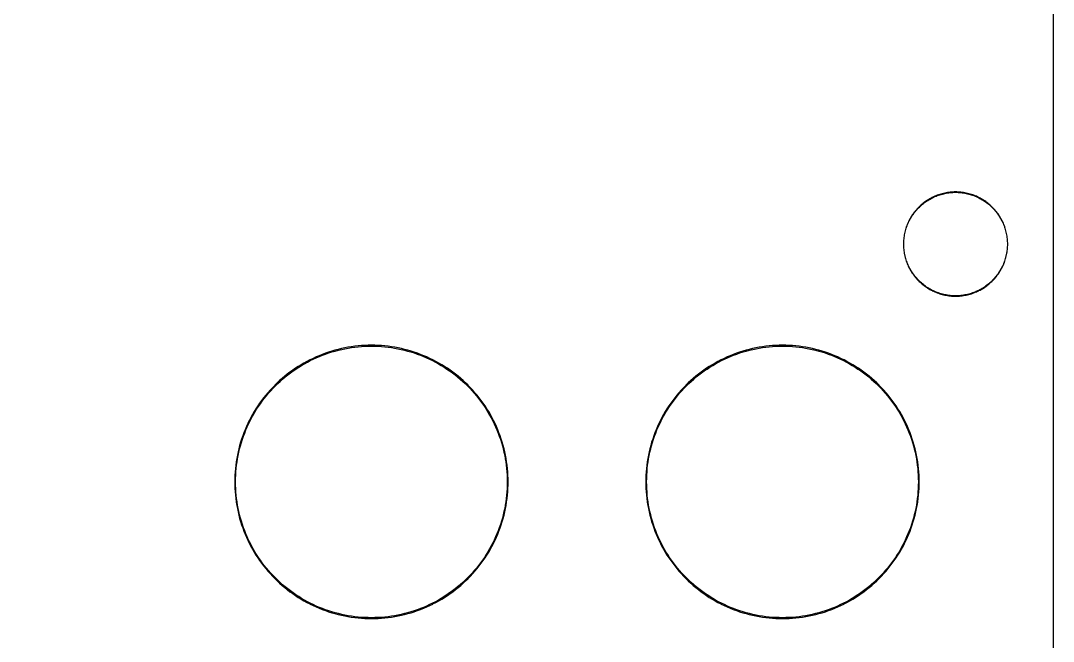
# Model space of a CAD drawing. Extents: x 9 to 70, y 0 to 129.
# Drawn here: x 39.26 to 69.57, y 30.77 to 48.99 of the extents above; entities that cross this region are included whole.
import ezdxf

# ---------------------------------------------------------------- set-up
doc = ezdxf.new("R2010")
doc.units = 0

msp = doc.modelspace()

# ---------------------------------------------------------------- linework, layer by layer
at = {"color": 5, "true_color": 0x0000ff}
msp.add_polyline3d([(69.56653, 0.3175, 0), (69.56653, 128.81762, 0), (8.94638, 128.81762, 0), (8.94638, 0.3175, 0), (69.56653, 0.3175, 0)], close=True, dxfattribs=at)
at = {"color": 34, "true_color": 0x008000}
for points in [[(8.94639, 0.3175, 0), (69.56654, 0.3175, 0), (69.56654, 128.81762, 0), (8.94639, 128.81762, 0), (8.94639, 0.3175, 0)], [(67.79279, 41.3653, 0), (67.81972, 41.39374, 0), (67.84613, 41.42271, 0), (67.87153, 41.45268, 0), (67.89642, 41.48316, 0), (67.9203, 41.51415, 0), (67.94341, 41.5459, 0), (67.96577, 41.57815, 0), (67.98736, 41.61117, 0), (68.00793, 41.64445, 0), (68.02773, 41.67848, 0), (68.04679, 41.71277, 0), (68.0475, 41.71414, 0), (68.0475, 41.71415, 0), (68.06483, 41.74783, 0), (68.06553, 41.74921, 0), (68.08255, 41.7845, 0), (68.0988, 41.82033, 0), (68.11404, 41.85638, 0), (68.12827, 41.89297, 0), (68.14173, 41.9298, 0), (68.15418, 41.96714, 0), (68.16561, 42.00473, 0), (68.17601, 42.04258, 0), (68.18541, 42.08068, 0), (68.19405, 42.11903, 0), (68.20166, 42.15764, 0), (68.20192, 42.15917, 0), (68.20192, 42.15919, 0), (68.20802, 42.19625, 0), (68.20827, 42.19778, 0), (68.21384, 42.23664, 0), (68.21843, 42.27576, 0), (68.22198, 42.31487, 0), (68.22452, 42.35399, 0), (68.22605, 42.3931, 0), (68.22655, 42.43247, 0), (68.22605, 42.47184, 0), (68.22452, 42.51096, 0), (68.22198, 42.55008, 0), (68.21843, 42.58919, 0), (68.21384, 42.62831, 0), (68.20827, 42.66717, 0), (68.20802, 42.6687, 0), (68.20192, 42.70576, 0), (68.20192, 42.70578, 0), (68.20166, 42.70731, 0), (68.19405, 42.74592, 0), (68.18541, 42.78427, 0), (68.17601, 42.82237, 0), (68.16561, 42.86022, 0), (68.15418, 42.89781, 0), (68.14173, 42.93515, 0), (68.12827, 42.97198, 0), (68.11404, 43.00855, 0), (68.0988, 43.04462, 0), (68.08255, 43.08043, 0), (68.06553, 43.11574, 0), (68.06483, 43.11712, 0), (68.0475, 43.15079, 0), (68.04679, 43.15217, 0), (68.02773, 43.18646, 0), (68.00793, 43.2205, 0), (67.98736, 43.25377, 0), (67.96577, 43.28679, 0), (67.94341, 43.31905, 0), (67.9203, 43.3508, 0), (67.89642, 43.38179, 0), (67.87153, 43.41227, 0), (67.84613, 43.44224, 0), (67.81972, 43.4712, 0), (67.79279, 43.49964, 0), (67.7917, 43.50074, 0), (67.79168, 43.50075, 0), (67.76485, 43.52758, 0), (67.76376, 43.52868, 0), (67.73531, 43.5556, 0), (67.70635, 43.58202, 0), (67.67637, 43.60742, 0), (67.6459, 43.63231, 0), (67.6149, 43.65619, 0), (67.58316, 43.6793, 0), (67.5509, 43.70165, 0), (67.51788, 43.72324, 0), (67.48461, 43.74382, 0), (67.45057, 43.76363, 0), (67.41628, 43.78268, 0), (67.38123, 43.80071, 0), (67.37985, 43.80142, 0), (67.34455, 43.81844, 0), (67.30873, 43.83469, 0), (67.27266, 43.84993, 0), (67.23609, 43.86416, 0), (67.19925, 43.87762, 0), (67.16191, 43.89006, 0), (67.12433, 43.90149, 0), (67.08647, 43.91191, 0), (67.04837, 43.92131, 0), (67.01003, 43.92994, 0), (66.97141, 43.93756, 0), (66.93281, 43.94391, 0), (66.93128, 43.94415, 0), (66.89242, 43.94974, 0), (66.8533, 43.95431, 0), (66.81419, 43.95787, 0), (66.77507, 43.96041, 0), (66.73596, 43.96193, 0), (66.69658, 43.96244, 0), (66.65721, 43.96193, 0), (66.6181, 43.96041, 0), (66.57898, 43.95787, 0), (66.53986, 43.95431, 0), (66.50075, 43.94974, 0), (66.46189, 43.94415, 0), (66.46035, 43.94391, 0), (66.42175, 43.93756, 0), (66.38314, 43.92994, 0), (66.34479, 43.92131, 0), (66.30669, 43.91191, 0), (66.26884, 43.90149, 0), (66.23125, 43.89006, 0), (66.19391, 43.87762, 0), (66.15707, 43.86416, 0), (66.12051, 43.84993, 0), (66.08444, 43.83469, 0), (66.04862, 43.81844, 0), (66.01331, 43.80142, 0), (66.01194, 43.80071, 0), (65.97689, 43.78268, 0), (65.9426, 43.76363, 0), (65.90855, 43.74382, 0), (65.87529, 43.72324, 0), (65.84227, 43.70165, 0), (65.81001, 43.6793, 0), (65.77826, 43.65619, 0), (65.74727, 43.63231, 0), (65.71679, 43.60742, 0), (65.68682, 43.58202, 0), (65.65786, 43.5556, 0), (65.6294, 43.52868, 0), (65.62832, 43.52758, 0), (65.60149, 43.50075, 0), (65.60147, 43.50074, 0), (65.60038, 43.49964, 0), (65.57344, 43.4712, 0), (65.54704, 43.44224, 0), (65.52164, 43.41227, 0), (65.49675, 43.38179, 0), (65.47287, 43.3508, 0), (65.44976, 43.31905, 0), (65.4274, 43.28679, 0), (65.40581, 43.25377, 0), (65.38524, 43.2205, 0), (65.36543, 43.18646, 0), (65.34638, 43.15217, 0), (65.34567, 43.15079, 0), (65.32834, 43.11712, 0), (65.32764, 43.11574, 0), (65.31062, 43.08043, 0), (65.29437, 43.04462, 0), (65.27912, 43.00855, 0), (65.2649, 42.97198, 0), (65.25144, 42.93515, 0), (65.23899, 42.89781, 0), (65.22756, 42.86022, 0), (65.21715, 42.82237, 0), (65.20775, 42.78427, 0), (65.19911, 42.74592, 0), (65.1915, 42.70731, 0), (65.19125, 42.70578, 0), (65.18514, 42.6687, 0), (65.1849, 42.66717, 0), (65.17932, 42.62831, 0), (65.17474, 42.58919, 0), (65.17119, 42.55008, 0), (65.16865, 42.51096, 0), (65.16712, 42.47184, 0), (65.16661, 42.43247, 0), (65.16712, 42.3931, 0), (65.16865, 42.35399, 0), (65.17119, 42.31487, 0), (65.17474, 42.27576, 0), (65.17932, 42.23664, 0), (65.1849, 42.19778, 0), (65.18514, 42.19625, 0), (65.1915, 42.15764, 0), (65.19911, 42.11903, 0), (65.20775, 42.08068, 0), (65.21715, 42.04258, 0), (65.22756, 42.00473, 0), (65.23899, 41.96714, 0), (65.25144, 41.9298, 0), (65.2649, 41.89297, 0), (65.27912, 41.85638, 0), (65.29437, 41.82033, 0), (65.31062, 41.7845, 0), (65.32764, 41.74921, 0), (65.32834, 41.74783, 0), (65.34567, 41.71415, 0), (65.34567, 41.71414, 0), (65.34638, 41.71277, 0), (65.36543, 41.67848, 0), (65.38524, 41.64445, 0), (65.40581, 41.61117, 0), (65.4274, 41.57815, 0), (65.44976, 41.5459, 0), (65.47287, 41.51415, 0), (65.49675, 41.48316, 0), (65.52164, 41.45268, 0), (65.54704, 41.42271, 0), (65.57344, 41.39374, 0), (65.60038, 41.3653, 0), (65.60147, 41.36421, 0), (65.6294, 41.33627, 0), (65.65786, 41.30934, 0), (65.68682, 41.28293, 0), (65.71679, 41.25753, 0), (65.74727, 41.23263, 0), (65.77826, 41.20876, 0), (65.81001, 41.18564, 0), (65.84227, 41.16329, 0), (65.87529, 41.1417, 0), (65.90855, 41.12113, 0), (65.9426, 41.10132, 0), (65.97689, 41.08227, 0), (65.97826, 41.08156, 0), (66.01194, 41.06423, 0), (66.01331, 41.06353, 0), (66.04862, 41.04651, 0), (66.08444, 41.03025, 0), (66.12051, 41.015, 0), (66.15707, 41.00079, 0), (66.19391, 40.98733, 0), (66.23125, 40.97488, 0), (66.26884, 40.96345, 0), (66.30669, 40.95304, 0), (66.34479, 40.94364, 0), (66.38314, 40.935, 0), (66.42175, 40.92738, 0), (66.46035, 40.92103, 0), (66.46189, 40.92078, 0), (66.50075, 40.9152, 0), (66.53986, 40.91062, 0), (66.57898, 40.90708, 0), (66.6181, 40.90453, 0), (66.65721, 40.90301, 0), (66.69658, 40.9025, 0), (66.73596, 40.90301, 0), (66.77507, 40.90453, 0), (66.81419, 40.90708, 0), (66.8533, 40.91062, 0), (66.89242, 40.9152, 0), (66.93128, 40.92078, 0), (66.93281, 40.92103, 0), (66.97141, 40.92738, 0), (67.01003, 40.935, 0), (67.04837, 40.94364, 0), (67.08647, 40.95304, 0), (67.12433, 40.96345, 0), (67.16191, 40.97488, 0), (67.19925, 40.98733, 0), (67.23609, 41.00079, 0), (67.27266, 41.015, 0), (67.30873, 41.03025, 0), (67.34455, 41.04651, 0), (67.37985, 41.06353, 0), (67.38123, 41.06423, 0), (67.4149, 41.08156, 0), (67.41628, 41.08227, 0), (67.45057, 41.10132, 0), (67.48461, 41.12113, 0), (67.51788, 41.1417, 0), (67.5509, 41.16329, 0), (67.58316, 41.18564, 0), (67.6149, 41.20876, 0), (67.6459, 41.23263, 0), (67.67637, 41.25753, 0), (67.70635, 41.28293, 0), (67.73531, 41.30934, 0), (67.76376, 41.33627, 0), (67.76485, 41.33735, 0), (67.76486, 41.33737, 0), (67.79279, 41.3653, 0)], [(66.77507, 40.91444, 0), (66.73596, 40.91292, 0), (66.69658, 40.91241, 0), (66.65721, 40.91292, 0), (66.6181, 40.91444, 0), (66.57898, 40.91698, 0), (66.53986, 40.92054, 0), (66.50075, 40.9251, 0), (66.46199, 40.93069, 0), (66.4248, 40.93681, 0), (66.3862, 40.94442, 0), (66.34784, 40.95306, 0), (66.30974, 40.96246, 0), (66.2719, 40.97287, 0), (66.2343, 40.98429, 0), (66.19696, 40.99675, 0), (66.16014, 41.01021, 0), (66.12357, 41.02444, 0), (66.0875, 41.03967, 0), (66.05168, 41.05592, 0), (66.01639, 41.07295, 0), (65.98271, 41.09028, 0), (65.94842, 41.10933, 0), (65.91437, 41.12914, 0), (65.88111, 41.14972, 0), (65.84809, 41.17131, 0), (65.81583, 41.19366, 0), (65.78408, 41.21676, 0), (65.75309, 41.24065, 0), (65.72261, 41.26554, 0), (65.69264, 41.29094, 0), (65.66368, 41.31736, 0), (65.63524, 41.34428, 0), (65.60839, 41.37112, 0), (65.58147, 41.39956, 0), (65.55504, 41.42853, 0), (65.52965, 41.4585, 0), (65.50476, 41.48898, 0), (65.48088, 41.51997, 0), (65.45777, 41.55172, 0), (65.43541, 41.58397, 0), (65.41383, 41.61699, 0), (65.39324, 41.65027, 0), (65.37344, 41.68431, 0), (65.35438, 41.7186, 0), (65.33676, 41.75287, 0), (65.32004, 41.78757, 0), (65.30379, 41.82339, 0), (65.28855, 41.85946, 0), (65.27432, 41.89603, 0), (65.26085, 41.93286, 0), (65.24842, 41.9702, 0), (65.23699, 42.00779, 0), (65.22656, 42.04564, 0), (65.21717, 42.08374, 0), (65.20854, 42.12209, 0), (65.20092, 42.1607, 0), (65.19473, 42.19834, 0), (65.18922, 42.23664, 0), (65.18465, 42.27576, 0), (65.18109, 42.31487, 0), (65.17855, 42.35399, 0), (65.17703, 42.3931, 0), (65.17652, 42.43247, 0), (65.17703, 42.47184, 0), (65.17855, 42.51096, 0), (65.18109, 42.55008, 0), (65.18465, 42.58919, 0), (65.18922, 42.62831, 0), (65.19473, 42.66661, 0), (65.20092, 42.70425, 0), (65.20854, 42.74285, 0), (65.21717, 42.78121, 0), (65.22656, 42.81931, 0), (65.23699, 42.85715, 0), (65.24842, 42.89475, 0), (65.26085, 42.93208, 0), (65.27432, 42.96891, 0), (65.28855, 43.00549, 0), (65.30379, 43.04156, 0), (65.32004, 43.07737, 0), (65.33676, 43.11208, 0), (65.35438, 43.14635, 0), (65.37344, 43.18064, 0), (65.39324, 43.21468, 0), (65.41383, 43.24795, 0), (65.43541, 43.28097, 0), (65.45777, 43.31323, 0), (65.48088, 43.34498, 0), (65.50476, 43.37597, 0), (65.52965, 43.40645, 0), (65.55504, 43.43642, 0), (65.58147, 43.46537, 0), (65.60839, 43.49382, 0), (65.6084, 43.49384, 0), (65.63524, 43.52067, 0), (65.66368, 43.54759, 0), (65.69264, 43.57401, 0), (65.72261, 43.59941, 0), (65.75309, 43.6243, 0), (65.78408, 43.64817, 0), (65.81583, 43.67129, 0), (65.84809, 43.69364, 0), (65.88111, 43.71523, 0), (65.91437, 43.7358, 0), (65.94842, 43.75562, 0), (65.98271, 43.77467, 0), (66.01668, 43.79215, 0), (66.05168, 43.80901, 0), (66.0875, 43.82527, 0), (66.12357, 43.84051, 0), (66.16014, 43.85473, 0), (66.19696, 43.8682, 0), (66.2343, 43.88064, 0), (66.2719, 43.89207, 0), (66.30974, 43.90249, 0), (66.34784, 43.91188, 0), (66.3862, 43.92052, 0), (66.4248, 43.92814, 0), (66.46245, 43.93433, 0), (66.50075, 43.93984, 0), (66.53986, 43.94441, 0), (66.57898, 43.94796, 0), (66.6181, 43.9505, 0), (66.65721, 43.95203, 0), (66.69658, 43.95254, 0), (66.73596, 43.95203, 0), (66.77507, 43.9505, 0), (66.81419, 43.94796, 0), (66.8533, 43.94441, 0), (66.89242, 43.93984, 0), (66.93072, 43.93433, 0), (66.96836, 43.92814, 0), (67.00697, 43.92052, 0), (67.04532, 43.91188, 0), (67.08342, 43.90249, 0), (67.12127, 43.89207, 0), (67.15886, 43.88064, 0), (67.1962, 43.8682, 0), (67.23303, 43.85473, 0), (67.2696, 43.84051, 0), (67.30567, 43.82527, 0), (67.34148, 43.80901, 0), (67.37649, 43.79215, 0), (67.41046, 43.77467, 0), (67.44475, 43.75562, 0), (67.47879, 43.7358, 0), (67.51206, 43.71523, 0), (67.54508, 43.69364, 0), (67.57734, 43.67129, 0), (67.60908, 43.64817, 0), (67.64008, 43.6243, 0), (67.67055, 43.59941, 0), (67.70053, 43.57401, 0), (67.72949, 43.54759, 0), (67.75793, 43.52067, 0), (67.78478, 43.49382, 0), (67.8117, 43.46537, 0), (67.83812, 43.43642, 0), (67.86351, 43.40645, 0), (67.8884, 43.37597, 0), (67.91229, 43.34498, 0), (67.9354, 43.31323, 0), (67.95775, 43.28097, 0), (67.97933, 43.24795, 0), (67.99992, 43.21468, 0), (68.01973, 43.18064, 0), (68.03878, 43.14635, 0), (68.05626, 43.11237, 0), (68.07313, 43.07737, 0), (68.08938, 43.04156, 0), (68.10462, 43.00549, 0), (68.11884, 42.96891, 0), (68.13231, 42.93208, 0), (68.14475, 42.89475, 0), (68.15618, 42.85715, 0), (68.1666, 42.81931, 0), (68.176, 42.78121, 0), (68.18463, 42.74285, 0), (68.19225, 42.70425, 0), (68.19836, 42.66709, 0), (68.20395, 42.62831, 0), (68.20851, 42.58919, 0), (68.21208, 42.55008, 0), (68.21462, 42.51096, 0), (68.21614, 42.47184, 0), (68.21665, 42.43247, 0), (68.21614, 42.3931, 0), (68.21462, 42.35399, 0), (68.21208, 42.31487, 0), (68.20851, 42.27576, 0), (68.20395, 42.23664, 0), (68.19835, 42.19778, 0), (68.19225, 42.1607, 0), (68.18463, 42.12209, 0), (68.176, 42.08374, 0), (68.1666, 42.04564, 0), (68.15618, 42.00779, 0), (68.14475, 41.9702, 0), (68.13231, 41.93286, 0), (68.11884, 41.89603, 0), (68.10462, 41.85946, 0), (68.08938, 41.82339, 0), (68.07313, 41.78757, 0), (68.05626, 41.75258, 0), (68.03878, 41.7186, 0), (68.01973, 41.68431, 0), (67.99992, 41.65027, 0), (67.97933, 41.61699, 0), (67.95775, 41.58397, 0), (67.9354, 41.55172, 0), (67.91229, 41.51997, 0), (67.8884, 41.48898, 0), (67.86351, 41.4585, 0), (67.83812, 41.42853, 0), (67.8117, 41.39956, 0), (67.78496, 41.37131, 0), (67.75793, 41.34428, 0), (67.72949, 41.31736, 0), (67.70053, 41.29094, 0), (67.67055, 41.26554, 0), (67.64008, 41.24065, 0), (67.60908, 41.21676, 0), (67.57734, 41.19366, 0), (67.54508, 41.17131, 0), (67.51206, 41.14972, 0), (67.47879, 41.12914, 0), (67.44475, 41.10933, 0), (67.41046, 41.09028, 0), (67.37678, 41.07295, 0), (67.34148, 41.05592, 0), (67.30567, 41.03967, 0), (67.2696, 41.02444, 0), (67.23303, 41.01021, 0), (67.1962, 40.99675, 0), (67.15886, 40.98429, 0), (67.12127, 40.97287, 0), (67.08342, 40.96246, 0), (67.04532, 40.95306, 0), (67.00697, 40.94442, 0), (66.96836, 40.93681, 0), (66.93118, 40.93069, 0), (66.89242, 40.9251, 0), (66.8533, 40.92054, 0), (66.81419, 40.91698, 0), (66.77507, 40.91444, 0)], [(49.45354, 39.4589, 0), (49.35524, 39.45534, 0), (49.25745, 39.44924, 0), (49.15941, 39.44086, 0), (49.06187, 39.43019, 0), (48.96459, 39.41699, 0), (48.96067, 39.41635, 0), (48.86389, 39.40062, 0), (48.76737, 39.38257, 0), (48.67136, 39.36226, 0), (48.57586, 39.33966, 0), (48.48086, 39.31476, 0), (48.38663, 39.28732, 0), (48.2929, 39.25761, 0), (48.20019, 39.22561, 0), (48.10799, 39.19157, 0), (48.01706, 39.155, 0), (47.92663, 39.11639, 0), (47.83748, 39.0755, 0), (47.74934, 39.03232, 0), (47.7458, 39.03051, 0), (47.65842, 38.9853, 0), (47.57257, 38.93806, 0), (47.48774, 38.88877, 0), (47.40417, 38.83722, 0), (47.32187, 38.78362, 0), (47.24085, 38.728, 0), (47.16135, 38.67058, 0), (47.08311, 38.61116, 0), (47.00666, 38.54969, 0), (46.93148, 38.4867, 0), (46.85782, 38.42142, 0), (46.78593, 38.35461, 0), (46.71558, 38.28629, 0), (46.71277, 38.28347, 0), (46.64444, 38.21312, 0), (46.57764, 38.14124, 0), (46.51236, 38.06758, 0), (46.44937, 37.9924, 0), (46.3879, 37.91594, 0), (46.32846, 37.83771, 0), (46.27106, 37.75821, 0), (46.21543, 37.67718, 0), (46.16184, 37.59489, 0), (46.11028, 37.51132, 0), (46.061, 37.42649, 0), (46.01376, 37.34062, 0), (45.96855, 37.25325, 0), (45.96674, 37.24972, 0), (45.92356, 37.16158, 0), (45.88267, 37.07242, 0), (45.84406, 36.982, 0), (45.80748, 36.89107, 0), (45.77345, 36.79887, 0), (45.74144, 36.70615, 0), (45.71173, 36.61243, 0), (45.68429, 36.5182, 0), (45.6594, 36.4232, 0), (45.6368, 36.3277, 0), (45.61648, 36.23169, 0), (45.59844, 36.13517, 0), (45.58269, 36.03839, 0), (45.58207, 36.03447, 0), (45.56887, 35.93718, 0), (45.5582, 35.83965, 0), (45.54982, 35.7416, 0), (45.54372, 35.64382, 0), (45.54016, 35.54552, 0), (45.53889, 35.44747, 0), (45.54016, 35.34943, 0), (45.54372, 35.25113, 0), (45.54982, 35.15334, 0), (45.5582, 35.0553, 0), (45.56887, 34.95776, 0), (45.58207, 34.86048, 0), (45.58269, 34.85655, 0), (45.59844, 34.75978, 0), (45.61648, 34.66326, 0), (45.6368, 34.56725, 0), (45.6594, 34.47173, 0), (45.68429, 34.37675, 0), (45.71173, 34.28251, 0), (45.74144, 34.18878, 0), (45.77345, 34.09608, 0), (45.80748, 34.00388, 0), (45.84406, 33.91294, 0), (45.88267, 33.82251, 0), (45.92356, 33.73337, 0), (45.96674, 33.64523, 0), (45.96855, 33.64168, 0), (46.01376, 33.55431, 0), (46.061, 33.46846, 0), (46.11028, 33.38362, 0), (46.16184, 33.30006, 0), (46.21543, 33.21776, 0), (46.27106, 33.13674, 0), (46.32846, 33.05722, 0), (46.3879, 32.979, 0), (46.44937, 32.90255, 0), (46.51236, 32.82736, 0), (46.57764, 32.7537, 0), (46.64444, 32.68182, 0), (46.71277, 32.61146, 0), (46.71558, 32.60864, 0), (46.78593, 32.54032, 0), (46.85782, 32.47352, 0), (46.93148, 32.40825, 0), (47.00666, 32.34526, 0), (47.08311, 32.28379, 0), (47.16135, 32.22435, 0), (47.24085, 32.16695, 0), (47.32187, 32.11132, 0), (47.40417, 32.05773, 0), (47.48774, 32.00616, 0), (47.57257, 31.95689, 0), (47.65842, 31.90965, 0), (47.7458, 31.86443, 0), (47.74934, 31.86263, 0), (47.83748, 31.81945, 0), (47.92663, 31.77856, 0), (48.01706, 31.73995, 0), (48.10799, 31.70337, 0), (48.20019, 31.66934, 0), (48.2929, 31.63733, 0), (48.38663, 31.60761, 0), (48.48086, 31.58018, 0), (48.57586, 31.55529, 0), (48.67136, 31.53268, 0), (48.76737, 31.51236, 0), (48.86389, 31.49433, 0), (48.96067, 31.47858, 0), (48.96459, 31.47796, 0), (49.06187, 31.46475, 0), (49.15941, 31.45409, 0), (49.25745, 31.4457, 0), (49.35524, 31.43961, 0), (49.45354, 31.43605, 0), (49.55159, 31.43478, 0), (49.64963, 31.43605, 0), (49.74793, 31.43961, 0), (49.84572, 31.4457, 0), (49.94376, 31.45409, 0), (50.0413, 31.46475, 0), (50.13858, 31.47796, 0), (50.1425, 31.47858, 0), (50.23928, 31.49433, 0), (50.3358, 31.51236, 0), (50.43181, 31.53268, 0), (50.52731, 31.55529, 0), (50.62231, 31.58018, 0), (50.71654, 31.60761, 0), (50.81027, 31.63733, 0), (50.90298, 31.66934, 0), (50.99518, 31.70337, 0), (51.08611, 31.73995, 0), (51.17654, 31.77856, 0), (51.26569, 31.81945, 0), (51.35383, 31.86263, 0), (51.35737, 31.86443, 0), (51.44475, 31.90965, 0), (51.5306, 31.95689, 0), (51.61543, 32.00616, 0), (51.699, 32.05773, 0), (51.7813, 32.11132, 0), (51.86232, 32.16695, 0), (51.94182, 32.22435, 0), (52.02006, 32.28379, 0), (52.09651, 32.34526, 0), (52.17169, 32.40825, 0), (52.24535, 32.47352, 0), (52.31724, 32.54032, 0), (52.38759, 32.60864, 0), (52.3904, 32.61146, 0), (52.45873, 32.68182, 0), (52.52553, 32.7537, 0), (52.59081, 32.82736, 0), (52.6538, 32.90255, 0), (52.71527, 32.979, 0), (52.77471, 33.05722, 0), (52.83211, 33.13674, 0), (52.88774, 33.21776, 0), (52.94133, 33.30006, 0), (52.99289, 33.38362, 0), (53.04217, 33.46846, 0), (53.08941, 33.55431, 0), (53.13462, 33.64168, 0), (53.13643, 33.64523, 0), (53.17961, 33.73337, 0), (53.2205, 33.82251, 0), (53.25911, 33.91294, 0), (53.29569, 34.00388, 0), (53.32972, 34.09608, 0), (53.36173, 34.18878, 0), (53.39144, 34.28251, 0), (53.41888, 34.37675, 0), (53.44377, 34.47173, 0), (53.46637, 34.56725, 0), (53.48669, 34.66326, 0), (53.50473, 34.75978, 0), (53.52048, 34.85655, 0), (53.5211, 34.86048, 0), (53.53431, 34.95776, 0), (53.54497, 35.0553, 0), (53.55336, 35.15334, 0), (53.55945, 35.25113, 0), (53.56301, 35.34943, 0), (53.56428, 35.44747, 0), (53.56301, 35.54552, 0), (53.55945, 35.64382, 0), (53.55336, 35.7416, 0), (53.54497, 35.83965, 0), (53.53431, 35.93718, 0), (53.5211, 36.03447, 0), (53.52048, 36.03839, 0), (53.50473, 36.13517, 0), (53.48669, 36.23169, 0), (53.46637, 36.3277, 0), (53.44377, 36.4232, 0), (53.41888, 36.5182, 0), (53.39144, 36.61243, 0), (53.36173, 36.70615, 0), (53.32972, 36.79887, 0), (53.29569, 36.89107, 0), (53.25911, 36.982, 0), (53.2205, 37.07242, 0), (53.17961, 37.16158, 0), (53.13643, 37.24972, 0), (53.13462, 37.25325, 0), (53.08941, 37.34062, 0), (53.04217, 37.42649, 0), (52.99289, 37.51132, 0), (52.94133, 37.59489, 0), (52.88774, 37.67718, 0), (52.83211, 37.75821, 0), (52.77471, 37.83771, 0), (52.71527, 37.91594, 0), (52.6538, 37.9924, 0), (52.59081, 38.06758, 0), (52.52553, 38.14124, 0), (52.45873, 38.21312, 0), (52.3904, 38.28347, 0), (52.38759, 38.28629, 0), (52.31724, 38.35461, 0), (52.24535, 38.42142, 0), (52.17169, 38.4867, 0), (52.09651, 38.54969, 0), (52.02006, 38.61116, 0), (51.94182, 38.67058, 0), (51.86232, 38.728, 0), (51.7813, 38.78362, 0), (51.699, 38.83722, 0), (51.61543, 38.88877, 0), (51.5306, 38.93806, 0), (51.44475, 38.9853, 0), (51.35737, 39.03051, 0), (51.35383, 39.03232, 0), (51.26569, 39.0755, 0), (51.17654, 39.11639, 0), (51.08611, 39.155, 0), (50.99518, 39.19157, 0), (50.90298, 39.22561, 0), (50.81027, 39.25761, 0), (50.71654, 39.28732, 0), (50.62231, 39.31476, 0), (50.52731, 39.33966, 0), (50.43181, 39.36226, 0), (50.3358, 39.38257, 0), (50.23928, 39.40062, 0), (50.1425, 39.41635, 0), (50.13858, 39.41699, 0), (50.0413, 39.43019, 0), (49.94376, 39.44086, 0), (49.84572, 39.44924, 0), (49.74793, 39.45534, 0), (49.64963, 39.4589, 0), (49.55159, 39.46017, 0), (49.45354, 39.4589, 0)], [(49.74793, 31.46501, 0), (49.64963, 31.46145, 0), (49.55159, 31.46018, 0), (49.45354, 31.46145, 0), (49.35524, 31.46501, 0), (49.25745, 31.4711, 0), (49.15941, 31.47949, 0), (49.06187, 31.49015, 0), (48.96532, 31.50326, 0), (48.87174, 31.51849, 0), (48.77522, 31.53652, 0), (48.67921, 31.55684, 0), (48.58371, 31.57945, 0), (48.48871, 31.60434, 0), (48.39448, 31.63177, 0), (48.30075, 31.66149, 0), (48.20804, 31.69349, 0), (48.11584, 31.72753, 0), (48.02491, 31.76411, 0), (47.93448, 31.80271, 0), (47.84533, 31.84361, 0), (47.75799, 31.8864, 0), (47.67335, 31.9302, 0), (47.5875, 31.97744, 0), (47.50267, 32.02671, 0), (47.4191, 32.07828, 0), (47.3368, 32.13187, 0), (47.25578, 32.1875, 0), (47.17628, 32.2449, 0), (47.09804, 32.30434, 0), (47.02159, 32.36581, 0), (46.94641, 32.4288, 0), (46.87275, 32.49407, 0), (46.80086, 32.56087, 0), (46.73211, 32.62764, 0), (46.66499, 32.69675, 0), (46.59819, 32.76863, 0), (46.53291, 32.84229, 0), (46.46992, 32.91747, 0), (46.40845, 32.99393, 0), (46.34901, 33.07215, 0), (46.29161, 33.15167, 0), (46.23598, 33.23269, 0), (46.18239, 33.31499, 0), (46.13083, 33.39855, 0), (46.08155, 33.48339, 0), (46.03431, 33.56924, 0), (45.99043, 33.65405, 0), (45.94772, 33.74122, 0), (45.90683, 33.83037, 0), (45.86822, 33.92078, 0), (45.83164, 34.01173, 0), (45.79761, 34.10393, 0), (45.7656, 34.19664, 0), (45.73588, 34.29036, 0), (45.70845, 34.3846, 0), (45.68356, 34.47959, 0), (45.66095, 34.5751, 0), (45.64063, 34.67111, 0), (45.6226, 34.76762, 0), (45.60738, 34.86114, 0), (45.59427, 34.95776, 0), (45.5836, 35.0553, 0), (45.57522, 35.15334, 0), (45.56912, 35.25113, 0), (45.56556, 35.34943, 0), (45.56429, 35.44747, 0), (45.56556, 35.54552, 0), (45.56912, 35.64382, 0), (45.57522, 35.7416, 0), (45.5836, 35.83965, 0), (45.59427, 35.93718, 0), (45.60737, 36.03374, 0), (45.6226, 36.12731, 0), (45.64063, 36.22384, 0), (45.66095, 36.31985, 0), (45.68356, 36.41534, 0), (45.70845, 36.51035, 0), (45.73588, 36.60458, 0), (45.7656, 36.69831, 0), (45.79761, 36.79102, 0), (45.83164, 36.88322, 0), (45.86822, 36.97415, 0), (45.90683, 37.06458, 0), (45.94772, 37.15373, 0), (45.99033, 37.24071, 0), (46.03431, 37.32569, 0), (46.08155, 37.41156, 0), (46.13083, 37.49639, 0), (46.18239, 37.57996, 0), (46.23598, 37.66225, 0), (46.29161, 37.74328, 0), (46.34901, 37.82278, 0), (46.40845, 37.90101, 0), (46.46992, 37.97746, 0), (46.53291, 38.05265, 0), (46.59819, 38.1263, 0), (46.66499, 38.19818, 0), (46.73211, 38.26729, 0), (46.80086, 38.33406, 0), (46.87275, 38.40086, 0), (46.94641, 38.46615, 0), (47.02159, 38.52914, 0), (47.09804, 38.59061, 0), (47.17628, 38.65003, 0), (47.25578, 38.70745, 0), (47.3368, 38.76307, 0), (47.4191, 38.81667, 0), (47.50267, 38.86822, 0), (47.5875, 38.91751, 0), (47.67335, 38.96475, 0), (47.75798, 39.00854, 0), (47.84533, 39.05134, 0), (47.93448, 39.09223, 0), (48.02491, 39.13084, 0), (48.11584, 39.16742, 0), (48.20804, 39.20145, 0), (48.30075, 39.23346, 0), (48.39448, 39.26317, 0), (48.48871, 39.29061, 0), (48.58371, 39.3155, 0), (48.67921, 39.33809, 0), (48.77522, 39.35842, 0), (48.87174, 39.37646, 0), (48.96459, 39.39157, 0), (49.06187, 39.40479, 0), (49.15941, 39.41546, 0), (49.25745, 39.42384, 0), (49.35524, 39.42994, 0), (49.45354, 39.43349, 0), (49.55159, 39.43475, 0), (49.64963, 39.43349, 0), (49.74793, 39.42994, 0), (49.84572, 39.42384, 0), (49.94376, 39.41546, 0), (50.0413, 39.40479, 0), (50.13858, 39.39157, 0), (50.23143, 39.37646, 0), (50.32795, 39.35842, 0), (50.42396, 39.33809, 0), (50.51946, 39.3155, 0), (50.61446, 39.29061, 0), (50.70869, 39.26317, 0), (50.80242, 39.23346, 0), (50.89513, 39.20145, 0), (50.98733, 39.16742, 0), (51.07826, 39.13084, 0), (51.16869, 39.09223, 0), (51.25784, 39.05134, 0), (51.34519, 39.00854, 0), (51.42982, 38.96475, 0), (51.51567, 38.91751, 0), (51.6005, 38.86822, 0), (51.68407, 38.81667, 0), (51.76637, 38.76307, 0), (51.84739, 38.70745, 0), (51.92689, 38.65003, 0), (52.00513, 38.59061, 0), (52.08158, 38.52914, 0), (52.15676, 38.46615, 0), (52.23042, 38.40086, 0), (52.30231, 38.33406, 0), (52.37106, 38.26729, 0), (52.43818, 38.19818, 0), (52.50498, 38.1263, 0), (52.57026, 38.05265, 0), (52.63325, 37.97746, 0), (52.69472, 37.90101, 0), (52.75416, 37.82278, 0), (52.81156, 37.74328, 0), (52.86719, 37.66225, 0), (52.92078, 37.57996, 0), (52.97234, 37.49639, 0), (53.02162, 37.41156, 0), (53.06886, 37.32569, 0), (53.11284, 37.24071, 0), (53.15545, 37.15373, 0), (53.19634, 37.06458, 0), (53.23495, 36.97415, 0), (53.27153, 36.88322, 0), (53.30556, 36.79102, 0), (53.33757, 36.69831, 0), (53.36729, 36.60458, 0), (53.39472, 36.51035, 0), (53.41961, 36.41534, 0), (53.44222, 36.31985, 0), (53.46254, 36.22384, 0), (53.48057, 36.12731, 0), (53.4958, 36.03374, 0), (53.5089, 35.93718, 0), (53.51957, 35.83965, 0), (53.52795, 35.7416, 0), (53.53405, 35.64382, 0), (53.53761, 35.54552, 0), (53.53888, 35.44747, 0), (53.53761, 35.34943, 0), (53.53405, 35.25113, 0), (53.52795, 35.15334, 0), (53.51957, 35.0553, 0), (53.5089, 34.95776, 0), (53.49579, 34.86114, 0), (53.48057, 34.76762, 0), (53.46254, 34.67111, 0), (53.44222, 34.5751, 0), (53.41961, 34.47959, 0), (53.39472, 34.3846, 0), (53.36729, 34.29036, 0), (53.33757, 34.19664, 0), (53.30556, 34.10393, 0), (53.27153, 34.01173, 0), (53.23495, 33.92078, 0), (53.19634, 33.83037, 0), (53.15545, 33.74122, 0), (53.11274, 33.65405, 0), (53.06886, 33.56924, 0), (53.02162, 33.48339, 0), (52.97234, 33.39855, 0), (52.92078, 33.31499, 0), (52.86719, 33.23269, 0), (52.81156, 33.15167, 0), (52.75416, 33.07215, 0), (52.69472, 32.99393, 0), (52.63325, 32.91747, 0), (52.57026, 32.84229, 0), (52.50498, 32.76863, 0), (52.43818, 32.69675, 0), (52.37106, 32.62764, 0), (52.30231, 32.56087, 0), (52.23042, 32.49407, 0), (52.15676, 32.4288, 0), (52.08158, 32.36581, 0), (52.00513, 32.30434, 0), (51.92689, 32.2449, 0), (51.84739, 32.1875, 0), (51.76637, 32.13187, 0), (51.68407, 32.07828, 0), (51.6005, 32.02671, 0), (51.51567, 31.97744, 0), (51.42982, 31.9302, 0), (51.34518, 31.8864, 0), (51.25784, 31.84361, 0), (51.16869, 31.80271, 0), (51.07826, 31.76411, 0), (50.98733, 31.72753, 0), (50.89513, 31.69349, 0), (50.80242, 31.66149, 0), (50.70869, 31.63177, 0), (50.61446, 31.60434, 0), (50.51946, 31.57945, 0), (50.42396, 31.55684, 0), (50.32795, 31.53652, 0), (50.23143, 31.51849, 0), (50.13785, 31.50326, 0), (50.0413, 31.49015, 0), (49.94376, 31.47949, 0), (49.84572, 31.4711, 0), (49.74793, 31.46501, 0)], [(61.51854, 39.4589, 0), (61.42024, 39.45534, 0), (61.32245, 39.44924, 0), (61.22441, 39.44086, 0), (61.12687, 39.43019, 0), (61.02959, 39.41699, 0), (61.02567, 39.41635, 0), (60.92889, 39.40062, 0), (60.83237, 39.38257, 0), (60.73636, 39.36226, 0), (60.64086, 39.33966, 0), (60.54586, 39.31476, 0), (60.45163, 39.28732, 0), (60.3579, 39.25761, 0), (60.26519, 39.22561, 0), (60.17299, 39.19157, 0), (60.08206, 39.155, 0), (59.99163, 39.11639, 0), (59.90248, 39.0755, 0), (59.81434, 39.03232, 0), (59.8108, 39.03051, 0), (59.72342, 38.9853, 0), (59.63757, 38.93806, 0), (59.55274, 38.88877, 0), (59.46917, 38.83722, 0), (59.38687, 38.78362, 0), (59.30585, 38.728, 0), (59.22635, 38.67058, 0), (59.14811, 38.61116, 0), (59.07166, 38.54969, 0), (58.99648, 38.4867, 0), (58.92282, 38.42142, 0), (58.85093, 38.35461, 0), (58.78058, 38.28629, 0), (58.77777, 38.28347, 0), (58.70944, 38.21312, 0), (58.64264, 38.14124, 0), (58.57736, 38.06758, 0), (58.51437, 37.9924, 0), (58.4529, 37.91594, 0), (58.39346, 37.83771, 0), (58.33606, 37.75821, 0), (58.28043, 37.67718, 0), (58.22684, 37.59489, 0), (58.17528, 37.51132, 0), (58.126, 37.42649, 0), (58.07876, 37.34062, 0), (58.03355, 37.25325, 0), (58.03174, 37.24972, 0), (57.98856, 37.16158, 0), (57.94767, 37.07242, 0), (57.90906, 36.982, 0), (57.87248, 36.89107, 0), (57.83845, 36.79887, 0), (57.80644, 36.70615, 0), (57.77673, 36.61243, 0), (57.74929, 36.5182, 0), (57.7244, 36.4232, 0), (57.7018, 36.3277, 0), (57.68148, 36.23169, 0), (57.66344, 36.13517, 0), (57.64769, 36.03839, 0), (57.64707, 36.03447, 0), (57.63387, 35.93718, 0), (57.6232, 35.83965, 0), (57.61482, 35.7416, 0), (57.60872, 35.64382, 0), (57.60516, 35.54552, 0), (57.60389, 35.44747, 0), (57.60516, 35.34943, 0), (57.60872, 35.25113, 0), (57.61482, 35.15334, 0), (57.6232, 35.0553, 0), (57.63387, 34.95776, 0), (57.64707, 34.86048, 0), (57.64769, 34.85655, 0), (57.66344, 34.75978, 0), (57.68148, 34.66326, 0), (57.7018, 34.56725, 0), (57.7244, 34.47173, 0), (57.74929, 34.37675, 0), (57.77673, 34.28251, 0), (57.80644, 34.18878, 0), (57.83845, 34.09608, 0), (57.87248, 34.00388, 0), (57.90906, 33.91294, 0), (57.94767, 33.82251, 0), (57.98856, 33.73337, 0), (58.03174, 33.64523, 0), (58.03355, 33.64168, 0), (58.07876, 33.55431, 0), (58.126, 33.46846, 0), (58.17528, 33.38362, 0), (58.22684, 33.30006, 0), (58.28043, 33.21776, 0), (58.33606, 33.13674, 0), (58.39346, 33.05722, 0), (58.4529, 32.979, 0), (58.51437, 32.90255, 0), (58.57736, 32.82736, 0), (58.64264, 32.7537, 0), (58.70944, 32.68182, 0), (58.77777, 32.61146, 0), (58.78058, 32.60864, 0), (58.85093, 32.54032, 0), (58.92282, 32.47352, 0), (58.99648, 32.40825, 0), (59.07166, 32.34526, 0), (59.14811, 32.28379, 0), (59.22635, 32.22435, 0), (59.30585, 32.16695, 0), (59.38687, 32.11132, 0), (59.46917, 32.05773, 0), (59.55274, 32.00616, 0), (59.63757, 31.95689, 0), (59.72342, 31.90965, 0), (59.8108, 31.86443, 0), (59.81434, 31.86263, 0), (59.90248, 31.81945, 0), (59.99163, 31.77856, 0), (60.08206, 31.73995, 0), (60.17299, 31.70337, 0), (60.26519, 31.66934, 0), (60.3579, 31.63733, 0), (60.45163, 31.60761, 0), (60.54586, 31.58018, 0), (60.64086, 31.55529, 0), (60.73636, 31.53268, 0), (60.83237, 31.51236, 0), (60.92889, 31.49433, 0), (61.02567, 31.47858, 0), (61.02959, 31.47796, 0), (61.12687, 31.46475, 0), (61.22441, 31.45409, 0), (61.32245, 31.4457, 0), (61.42024, 31.43961, 0), (61.51854, 31.43605, 0), (61.61658, 31.43478, 0), (61.71463, 31.43605, 0), (61.81293, 31.43961, 0), (61.91072, 31.4457, 0), (62.00876, 31.45409, 0), (62.1063, 31.46475, 0), (62.20358, 31.47796, 0), (62.2075, 31.47858, 0), (62.30428, 31.49433, 0), (62.4008, 31.51236, 0), (62.49681, 31.53268, 0), (62.59231, 31.55529, 0), (62.68731, 31.58018, 0), (62.78154, 31.60761, 0), (62.87527, 31.63733, 0), (62.96798, 31.66934, 0), (63.06018, 31.70337, 0), (63.15111, 31.73995, 0), (63.24154, 31.77856, 0), (63.33069, 31.81945, 0), (63.41883, 31.86263, 0), (63.42237, 31.86443, 0), (63.50975, 31.90965, 0), (63.5956, 31.95689, 0), (63.68043, 32.00616, 0), (63.764, 32.05773, 0), (63.8463, 32.11132, 0), (63.92732, 32.16695, 0), (64.00682, 32.22435, 0), (64.08506, 32.28379, 0), (64.16151, 32.34526, 0), (64.23669, 32.40825, 0), (64.31035, 32.47352, 0), (64.38224, 32.54032, 0), (64.45259, 32.60864, 0), (64.4554, 32.61146, 0), (64.52373, 32.68182, 0), (64.59053, 32.7537, 0), (64.65581, 32.82736, 0), (64.7188, 32.90255, 0), (64.78027, 32.979, 0), (64.83971, 33.05722, 0), (64.89711, 33.13674, 0), (64.95274, 33.21776, 0), (65.00633, 33.30006, 0), (65.05789, 33.38362, 0), (65.10717, 33.46846, 0), (65.15441, 33.55431, 0), (65.19962, 33.64168, 0), (65.20143, 33.64523, 0), (65.2446, 33.73337, 0), (65.2855, 33.82251, 0), (65.32411, 33.91294, 0), (65.36069, 34.00388, 0), (65.39472, 34.09608, 0), (65.42673, 34.18878, 0), (65.45644, 34.28251, 0), (65.48388, 34.37675, 0), (65.50877, 34.47173, 0), (65.53137, 34.56725, 0), (65.55168, 34.66326, 0), (65.56973, 34.75978, 0), (65.58548, 34.85655, 0), (65.5861, 34.86048, 0), (65.5993, 34.95776, 0), (65.60997, 35.0553, 0), (65.61836, 35.15334, 0), (65.62445, 35.25113, 0), (65.62801, 35.34943, 0), (65.62927, 35.44747, 0), (65.62801, 35.54552, 0), (65.62445, 35.64382, 0), (65.61836, 35.7416, 0), (65.60997, 35.83965, 0), (65.5993, 35.93718, 0), (65.5861, 36.03447, 0), (65.58548, 36.03839, 0), (65.56973, 36.13517, 0), (65.55168, 36.23169, 0), (65.53137, 36.3277, 0), (65.50877, 36.4232, 0), (65.48388, 36.5182, 0), (65.45644, 36.61243, 0), (65.42673, 36.70615, 0), (65.39472, 36.79887, 0), (65.36069, 36.89107, 0), (65.32411, 36.982, 0), (65.2855, 37.07242, 0), (65.2446, 37.16158, 0), (65.20143, 37.24972, 0), (65.19962, 37.25325, 0), (65.15441, 37.34062, 0), (65.10717, 37.42649, 0), (65.05789, 37.51132, 0), (65.00633, 37.59489, 0), (64.95274, 37.67718, 0), (64.89711, 37.75821, 0), (64.83971, 37.83771, 0), (64.78027, 37.91594, 0), (64.7188, 37.9924, 0), (64.65581, 38.06758, 0), (64.59053, 38.14124, 0), (64.52373, 38.21312, 0), (64.4554, 38.28347, 0), (64.45259, 38.28629, 0), (64.38224, 38.35461, 0), (64.31035, 38.42142, 0), (64.23669, 38.4867, 0), (64.16151, 38.54969, 0), (64.08506, 38.61116, 0), (64.00682, 38.67058, 0), (63.92732, 38.728, 0), (63.8463, 38.78362, 0), (63.764, 38.83722, 0), (63.68043, 38.88877, 0), (63.5956, 38.93806, 0), (63.50975, 38.9853, 0), (63.42237, 39.03051, 0), (63.41883, 39.03232, 0), (63.33069, 39.0755, 0), (63.24154, 39.11639, 0), (63.15111, 39.155, 0), (63.06018, 39.19157, 0), (62.96798, 39.22561, 0), (62.87527, 39.25761, 0), (62.78154, 39.28732, 0), (62.68731, 39.31476, 0), (62.59231, 39.33966, 0), (62.49681, 39.36226, 0), (62.4008, 39.38257, 0), (62.30428, 39.40062, 0), (62.2075, 39.41635, 0), (62.20358, 39.41699, 0), (62.1063, 39.43019, 0), (62.00876, 39.44086, 0), (61.91072, 39.44924, 0), (61.81293, 39.45534, 0), (61.71463, 39.4589, 0), (61.61658, 39.46017, 0), (61.51854, 39.4589, 0)], [(61.81293, 31.46501, 0), (61.71463, 31.46145, 0), (61.61658, 31.46018, 0), (61.51854, 31.46145, 0), (61.42024, 31.46501, 0), (61.32245, 31.4711, 0), (61.22441, 31.47949, 0), (61.12687, 31.49015, 0), (61.03032, 31.50326, 0), (60.93674, 31.51849, 0), (60.84022, 31.53652, 0), (60.74421, 31.55684, 0), (60.64871, 31.57945, 0), (60.55371, 31.60434, 0), (60.45948, 31.63177, 0), (60.36575, 31.66149, 0), (60.27304, 31.69349, 0), (60.18084, 31.72753, 0), (60.08991, 31.76411, 0), (59.99948, 31.80271, 0), (59.91033, 31.84361, 0), (59.82299, 31.8864, 0), (59.73835, 31.9302, 0), (59.6525, 31.97744, 0), (59.56767, 32.02671, 0), (59.4841, 32.07828, 0), (59.4018, 32.13187, 0), (59.32078, 32.1875, 0), (59.24128, 32.2449, 0), (59.16304, 32.30434, 0), (59.08659, 32.36581, 0), (59.01141, 32.4288, 0), (58.93775, 32.49407, 0), (58.86586, 32.56087, 0), (58.79711, 32.62764, 0), (58.72999, 32.69675, 0), (58.66319, 32.76863, 0), (58.59791, 32.84229, 0), (58.53492, 32.91747, 0), (58.47345, 32.99393, 0), (58.41401, 33.07215, 0), (58.35661, 33.15167, 0), (58.30098, 33.23269, 0), (58.24739, 33.31499, 0), (58.19583, 33.39855, 0), (58.14655, 33.48339, 0), (58.09931, 33.56924, 0), (58.05543, 33.65405, 0), (58.01272, 33.74122, 0), (57.97183, 33.83037, 0), (57.93322, 33.92078, 0), (57.89664, 34.01173, 0), (57.86261, 34.10393, 0), (57.8306, 34.19664, 0), (57.80088, 34.29036, 0), (57.77345, 34.3846, 0), (57.74856, 34.47959, 0), (57.72595, 34.5751, 0), (57.70563, 34.67111, 0), (57.6876, 34.76762, 0), (57.67238, 34.86114, 0), (57.65927, 34.95776, 0), (57.6486, 35.0553, 0), (57.64022, 35.15334, 0), (57.63412, 35.25113, 0), (57.63056, 35.34943, 0), (57.62929, 35.44747, 0), (57.63056, 35.54552, 0), (57.63412, 35.64382, 0), (57.64022, 35.7416, 0), (57.6486, 35.83965, 0), (57.65927, 35.93718, 0), (57.67237, 36.03374, 0), (57.6876, 36.12731, 0), (57.70563, 36.22384, 0), (57.72595, 36.31985, 0), (57.74856, 36.41534, 0), (57.77345, 36.51035, 0), (57.80088, 36.60458, 0), (57.8306, 36.69831, 0), (57.86261, 36.79102, 0), (57.89664, 36.88322, 0), (57.93322, 36.97415, 0), (57.97183, 37.06458, 0), (58.01272, 37.15373, 0), (58.05533, 37.24071, 0), (58.09931, 37.32569, 0), (58.14655, 37.41156, 0), (58.19583, 37.49639, 0), (58.24739, 37.57996, 0), (58.30098, 37.66225, 0), (58.35661, 37.74328, 0), (58.41401, 37.82278, 0), (58.47345, 37.90101, 0), (58.53492, 37.97746, 0), (58.59791, 38.05265, 0), (58.66319, 38.1263, 0), (58.72999, 38.19818, 0), (58.79711, 38.26729, 0), (58.86586, 38.33406, 0), (58.93775, 38.40086, 0), (59.01141, 38.46615, 0), (59.08659, 38.52914, 0), (59.16304, 38.59061, 0), (59.24128, 38.65003, 0), (59.32078, 38.70745, 0), (59.4018, 38.76307, 0), (59.4841, 38.81667, 0), (59.56767, 38.86822, 0), (59.6525, 38.91751, 0), (59.73835, 38.96475, 0), (59.82298, 39.00854, 0), (59.91033, 39.05134, 0), (59.99948, 39.09223, 0), (60.08991, 39.13084, 0), (60.18084, 39.16742, 0), (60.27304, 39.20145, 0), (60.36575, 39.23346, 0), (60.45948, 39.26317, 0), (60.55371, 39.29061, 0), (60.64871, 39.3155, 0), (60.74421, 39.33809, 0), (60.84022, 39.35842, 0), (60.93674, 39.37646, 0), (61.02959, 39.39157, 0), (61.12687, 39.40479, 0), (61.22441, 39.41546, 0), (61.32245, 39.42384, 0), (61.42024, 39.42994, 0), (61.51854, 39.43349, 0), (61.61658, 39.43475, 0), (61.71463, 39.43349, 0), (61.81293, 39.42994, 0), (61.91072, 39.42384, 0), (62.00876, 39.41546, 0), (62.1063, 39.40479, 0), (62.20358, 39.39157, 0), (62.29643, 39.37646, 0), (62.39295, 39.35842, 0), (62.48896, 39.33809, 0), (62.58446, 39.3155, 0), (62.67946, 39.29061, 0), (62.77369, 39.26317, 0), (62.86742, 39.23346, 0), (62.96013, 39.20145, 0), (63.05233, 39.16742, 0), (63.14326, 39.13084, 0), (63.23369, 39.09223, 0), (63.32284, 39.05134, 0), (63.41019, 39.00854, 0), (63.49482, 38.96475, 0), (63.58067, 38.91751, 0), (63.6655, 38.86822, 0), (63.74907, 38.81667, 0), (63.83137, 38.76307, 0), (63.91239, 38.70745, 0), (63.99189, 38.65003, 0), (64.07013, 38.59061, 0), (64.14658, 38.52914, 0), (64.22176, 38.46615, 0), (64.29541, 38.40086, 0), (64.36731, 38.33406, 0), (64.43623, 38.26712, 0), (64.50318, 38.19818, 0), (64.56998, 38.1263, 0), (64.63526, 38.05265, 0), (64.69825, 37.97746, 0), (64.75972, 37.90101, 0), (64.81916, 37.82278, 0), (64.87656, 37.74328, 0), (64.93219, 37.66225, 0), (64.98578, 37.57996, 0), (65.03734, 37.49639, 0), (65.08662, 37.41156, 0), (65.13386, 37.32569, 0), (65.17765, 37.24107, 0), (65.22045, 37.15373, 0), (65.26134, 37.06458, 0), (65.29995, 36.97415, 0), (65.33653, 36.88322, 0), (65.37056, 36.79102, 0), (65.40257, 36.69831, 0), (65.43228, 36.60458, 0), (65.45972, 36.51035, 0), (65.48461, 36.41534, 0), (65.50722, 36.31985, 0), (65.52754, 36.22384, 0), (65.54557, 36.12731, 0), (65.56085, 36.03338, 0), (65.57391, 35.93718, 0), (65.58457, 35.83965, 0), (65.59296, 35.7416, 0), (65.59905, 35.64382, 0), (65.60261, 35.54552, 0), (65.60388, 35.44747, 0), (65.60261, 35.34943, 0), (65.59905, 35.25113, 0), (65.59296, 35.15334, 0), (65.58457, 35.0553, 0), (65.57391, 34.95776, 0), (65.56084, 34.86151, 0), (65.54557, 34.76762, 0), (65.52754, 34.67111, 0), (65.50722, 34.5751, 0), (65.48461, 34.47959, 0), (65.45972, 34.3846, 0), (65.43228, 34.29036, 0), (65.40257, 34.19664, 0), (65.37056, 34.10393, 0), (65.33653, 34.01173, 0), (65.29995, 33.92078, 0), (65.26134, 33.83037, 0), (65.22045, 33.74122, 0), (65.17756, 33.65369, 0), (65.13386, 33.56924, 0), (65.08662, 33.48339, 0), (65.03734, 33.39855, 0), (64.98578, 33.31499, 0), (64.93219, 33.23269, 0), (64.87656, 33.15167, 0), (64.81916, 33.07215, 0), (64.75972, 32.99393, 0), (64.69825, 32.91747, 0), (64.63526, 32.84229, 0), (64.56998, 32.76863, 0), (64.50318, 32.69675, 0), (64.43623, 32.62781, 0), (64.36731, 32.56087, 0), (64.29541, 32.49407, 0), (64.22176, 32.4288, 0), (64.14658, 32.36581, 0), (64.07013, 32.30434, 0), (63.99189, 32.2449, 0), (63.91239, 32.1875, 0), (63.83137, 32.13187, 0), (63.74907, 32.07828, 0), (63.6655, 32.02671, 0), (63.58067, 31.97744, 0), (63.49482, 31.9302, 0), (63.41018, 31.8864, 0), (63.32284, 31.84361, 0), (63.23369, 31.80271, 0), (63.14326, 31.76411, 0), (63.05233, 31.72753, 0), (62.96013, 31.69349, 0), (62.86742, 31.66149, 0), (62.77369, 31.63177, 0), (62.67946, 31.60434, 0), (62.58446, 31.57945, 0), (62.48896, 31.55684, 0), (62.39295, 31.53652, 0), (62.29643, 31.51849, 0), (62.20285, 31.50326, 0), (62.1063, 31.49015, 0), (62.00876, 31.47949, 0), (61.91072, 31.4711, 0), (61.81293, 31.46501, 0)]]:
    msp.add_polyline3d(points, close=True, dxfattribs=at)

doc.saveas('drawing.dxf')
